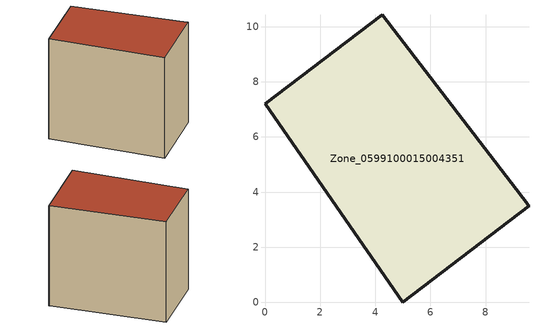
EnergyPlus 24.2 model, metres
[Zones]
Zone_0599100015004351
 floor ground (C_G): 4.25,10.44 9.54,3.56 9.57,3.51 4.99,0 0,7.21 z3.51
 wall outside (C_F): 9.54,3.56 4.25,10.44 0,7.21 4.99,0 9.57,3.51 9.54,3.56 z3.51:11.54
 roof outside (C_R): 4.99,0 9.57,3.51 9.54,3.56 4.25,10.44 0,7.21 z11.54
[BUILDING]
Pand.0599100015004351: North Axis=0; Terrain=City; Loads Convergence Tolerance Value=0.04; Temperature Convergence Tolerance Value=0.4; Solar Distribution=FullExterior; Maximum Number of Warmup Days=25; Minimum Number of Warmup Days=1
[Site:Location]
Rotterdam.The.Hague.AP_ZH_NLD Design_Conditions: Latitude=51.96; Longitude=4.45; Time Zone=1; Elevation=-4.5
[SITE:GROUNDTEMPERATURE:BUILDINGSURFACE]
18, 18, 18, 18, 18, 18, 18, 18, 18, 18, 18, 18
[MATERIAL] Thermal Absorptance=0.9; Solar Absorptance=0.7; Visible Absorptance=0.7
Name | Roughness | Thickness | Conductivity | Density | Specific Heat
G.TI.1975-1991 | MediumSmooth | 0.15 | 0.288461 | 540 | 1210
F.TI.1975-1991 | Rough | 0.3 | 0.230769 | 1920 | 840
R.TI.1975-1991 | MediumRough | 0.2 | 0.153846 | 1500 | 1000
[CONSTRUCTION]
C_G: G.TI.1975-1991
C_F: F.TI.1975-1991
C_R: R.TI.1975-1991
[ZONE]
Zone_0599100015004351: Type=1; Multiplier=1; Ceiling Height=Autocalculate; Volume=Autocalculate; Floor Area=autocalculate; Part of Total Floor Area=Yes
[ZONEINFILTRATION:DESIGNFLOWRATE]
Infil_Zone_0599100015004351: Zone or ZoneList or Space or SpaceList=Zone_0599100015004351; Schedule=AlwaysOn; Design Flow Rate Calculation Method=Flow/Area; Flow Rate per Floor Area=0.003; Constant Term Coefficient=1; Temperature Term Coefficient=0; Velocity Term Coefficient=0; Velocity Squared Term Coefficient=0
[HVACTEMPLATE:ZONE:IDEALLOADSAIRSYSTEM]
Zone_0599100015004351: Maximum Heating Supply Air Temperature=50; Minimum Cooling Supply Air Temperature=13; Maximum Heating Supply Air Humidity Ratio=0.0156; Minimum Cooling Supply Air Humidity Ratio=0.0077; Heating Limit=NoLimit; Cooling Limit=NoLimit; Dehumidification Control Type=ConstantSensibleHeatRatio; Cooling Sensible Heat Ratio=0.7; Dehumidification Setpoint=60; Humidification Control Type=None; Humidification Setpoint=30; Outdoor Air Method=None; Outdoor Air Flow Rate per Person=0.00944; Outdoor Air Flow Rate per Zone Floor Area=0; Outdoor Air Flow Rate per Zone=0; Demand Controlled Ventilation Type=None; Outdoor Air Economizer Type=NoEconomizer; Heat Recovery Type=None; Sensible Heat Recovery Effectiveness=0.7; Latent Heat Recovery Effectiveness=0.65
[ZONECONTROL:THERMOSTAT]
ThermostatControl_Zone_0599100015004351: Zone or ZoneList=Zone_0599100015004351; Control Type Schedule=DualSetpointControlType; Control 1=Thermostat_Zone_0599100015004351; Temperature Difference Between Cutout And Setpoint=0
[THERMOSTATSETPOINT:DUALSETPOINT]
Thermostat_Zone_0599100015004351: Heating Setpoint Temperature Schedule=HeatingSetpoint_Zone_0599100015004351; Cooling Setpoint Temperature Schedule=CoolingSetpoint_Zone_0599100015004351
[SCHEDULE:COMPACT]
HeatingSetpoint_Zone_0599100015004351: Through: 12/31, For: AllDays, Until: 24:00, 21
CoolingSetpoint_Zone_0599100015004351: Through: 12/31, For: AllDays, Until: 24:00, 24
DualSetpointControlType: Through: 12/31, For: AllDays, Until: 24:00, 4
AlwaysOn: Through: 12/31, For: AllDays, Until: 24:00, 1
